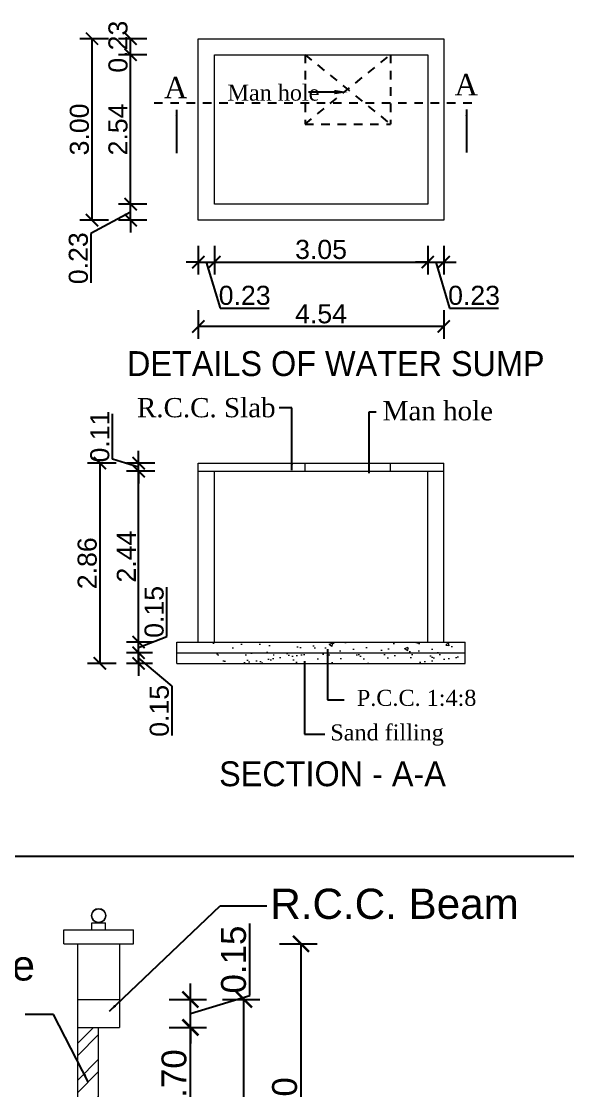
# Model space of a CAD drawing. Header units: metres. Extents: x 8742 to 14639, y -4028 to 1902.
# Drawn here: x 8812.23 to 8819.28, y 1840.55 to 1854.34 of the extents above; entities that cross this region are included whole.
import ezdxf
from ezdxf.enums import TextEntityAlignment as Align

# ---------------------------------------------------------------- set-up
doc = ezdxf.new("R2010")
doc.units = ezdxf.units.M
doc.linetypes.add('DASHED2', pattern=[0.375, 0.25, -0.125])
for name, color, linetype, lineweight in [('DIM', 8, 'Continuous', 25), ('Hatch', 8, 'Continuous', 13), ('others', 4, 'Continuous', 15), ('TEXT', 3, 'Continuous', 25)]:
    doc.layers.add(name, color=color, linetype=linetype, lineweight=lineweight)
doc.styles.add('roomtxt', font='times.ttf', dxfattribs={"height": 8})
doc.styles.add('ss', font='times.ttf')
doc.styles.get("Standard").update_dxf_attribs({"font": 'arial.ttf'})
doc.dimstyles.new('mohan', dxfattribs={"dimscale": 0.03, "dimtxt": 10, "dimasz": 4.5, "dimexe": 4.5, "dimexo": 9, "dimgap": 3, "dimtad": 1, "dimzin": 0, "dimdsep": 46, "dimtxsty": 'Standard', "dimblk": 'ARCHTICK', "dimcen": 0.09, "dimclrd": 8, "dimclre": 9, "dimclrt": 3, "dimadec": 0, "dimazin": 0, "dimtfac": 1, "dimtix": 1, "dimtmove": 2, "dimatfit": 0, "dimfxl": 0, "dimtolj": 1, "dimtzin": 0, "dimlwd": -1, "dimarcsym": 0})

# ---------------------------------------------------------------- blocks, each defined once
blk = doc.blocks.new('_ArchTick')
at = {"color": 0, "linetype": 'ByBlock', "const_width": 0.15}
blk.add_lwpolyline([(-0.5, -0.5), (0.5, 0.5)], dxfattribs=at)
blk = doc.blocks.new('*D235')
at = {"layer": 'Defpoints', "color": 0, "ltscale": 7}
for p in [(1592.063, 548.118), (1593.655, 548.118), (1592.063, 545.613)]:
    blk.add_point(p, dxfattribs=at)
at = {"layer": 'DIM', "color": 8, "linetype": 'Continuous', "lineweight": -2, "ltscale": 7}
for p, q in [((1593.175, 548.118), (1594.015, 548.118)), ((1593.175, 545.613), (1594.015, 545.613))]:
    blk.add_line(p, q, dxfattribs=at)
at = {"layer": 'DIM', "color": 8, "ltscale": 7}
blk.add_line((1593.655, 545.613), (1593.655, 548.118), dxfattribs=at)
at = {"layer": 'DIM', "color": 8, "ltscale": 7, "xscale": 0.36, "yscale": 0.36, "zscale": 0.36}
for p, rotation in [((1593.655, 548.118), 90), ((1593.655, 545.613), 270)]:
    blk.add_blockref('_ArchTick', p, dxfattribs=dict(at, rotation=rotation))
at = {"layer": 'DIM', "color": 7, "ltscale": 7, "insert": (1593.289, 546.866), "char_height": 0.56, "attachment_point": 5, "rotation": 90}
blk.add_mtext('\\A1;0.70', dxfattribs=at)
blk = doc.blocks.new('*D236')
at = {"layer": 'Defpoints', "color": 0, "ltscale": 7}
for p in [(1592.063, 548.745), (1593.655, 548.745), (1592.063, 548.118)]:
    blk.add_point(p, dxfattribs=at)
at = {"layer": 'DIM', "color": 8, "ltscale": 7}
for p, q in [((1594.993, 548.833), (1594.993, 550.452)), ((1593.655, 548.745), (1593.655, 549.105)), ((1593.655, 548.431), (1594.993, 548.833)), ((1593.655, 548.118), (1593.655, 548.745)), ((1593.655, 548.118), (1593.655, 548.745)), ((1593.655, 548.118), (1593.655, 547.758))]:
    blk.add_line(p, q, dxfattribs=at)
at = {"layer": 'DIM', "color": 8, "linetype": 'Continuous', "lineweight": -2, "ltscale": 7}
for p, q in [((1593.175, 548.745), (1594.015, 548.745)), ((1593.175, 548.118), (1594.015, 548.118))]:
    blk.add_line(p, q, dxfattribs=at)
at = {"layer": 'DIM', "color": 8, "ltscale": 7, "xscale": 0.36, "yscale": 0.36, "zscale": 0.36}
for p, rotation in [((1593.655, 548.745), 270), ((1593.655, 548.118), 90)]:
    blk.add_blockref('_ArchTick', p, dxfattribs=dict(at, rotation=rotation))
at = {"layer": 'DIM', "color": 7, "ltscale": 7, "insert": (1594.627, 549.642), "char_height": 0.56, "attachment_point": 5, "rotation": 90}
blk.add_mtext('\\A1;0.15', dxfattribs=at)
blk = doc.blocks.new('*D237')
at = {"layer": 'Defpoints', "color": 0, "ltscale": 7}
for p in [(1592.337, 548.745), (1594.858, 548.745), (1592.337, 542.482)]:
    blk.add_point(p, dxfattribs=at)
at = {"layer": 'DIM', "color": 8, "linetype": 'Continuous', "lineweight": -2, "ltscale": 7}
for p, q in [((1594.378, 548.745), (1595.218, 548.745)), ((1594.378, 542.482), (1595.218, 542.482))]:
    blk.add_line(p, q, dxfattribs=at)
at = {"layer": 'DIM', "color": 8, "ltscale": 7}
blk.add_line((1594.858, 542.482), (1594.858, 548.745), dxfattribs=at)
at = {"layer": 'DIM', "color": 8, "ltscale": 7, "xscale": 0.36, "yscale": 0.36, "zscale": 0.36}
for p, rotation in [((1594.858, 548.745), 90), ((1594.858, 542.482), 270)]:
    blk.add_blockref('_ArchTick', p, dxfattribs=dict(at, rotation=rotation))
at = {"layer": 'DIM', "color": 7, "ltscale": 7, "insert": (1594.493, 545.613), "char_height": 0.56, "attachment_point": 5, "rotation": 90}
blk.add_mtext('\\A1;1.70', dxfattribs=at)
blk = doc.blocks.new('*D238')
at = {"layer": 'Defpoints', "color": 0, "ltscale": 7}
for p in [(1592.376, 549.997), (1592.633, 542.482), (1596.14, 542.482)]:
    blk.add_point(p, dxfattribs=at)
at = {"layer": 'DIM', "color": 8, "linetype": 'Continuous', "lineweight": -2, "ltscale": 7}
for p, q in [((1595.66, 549.997), (1596.5, 549.997)), ((1595.66, 542.482), (1596.5, 542.482))]:
    blk.add_line(p, q, dxfattribs=at)
at = {"layer": 'DIM', "color": 8, "ltscale": 7}
blk.add_line((1596.14, 549.997), (1596.14, 542.482), dxfattribs=at)
at = {"layer": 'DIM', "color": 8, "ltscale": 7, "xscale": 0.36, "yscale": 0.36, "zscale": 0.36}
for p, rotation in [((1596.14, 549.997), 90), ((1596.14, 542.482), 270)]:
    blk.add_blockref('_ArchTick', p, dxfattribs=dict(at, rotation=rotation))
at = {"layer": 'DIM', "color": 7, "ltscale": 7, "insert": (1595.774, 546.239), "char_height": 0.56, "attachment_point": 5, "rotation": 90}
blk.add_mtext('\\A1;2.00', dxfattribs=at)
blk = doc.blocks.new('*D260')
at = {"layer": 'Defpoints', "color": 0, "ltscale": 7}
for p in [(1640.005, 600.858), (1642.462, 600.858), (1641.992, 600.389)]:
    blk.add_point(p, dxfattribs=at)
at = {"layer": 'DIM', "color": 8, "ltscale": 7}
for p, q in [((1640.005, 600.858), (1640.005, 601.218)), ((1640.005, 600.389), (1640.005, 600.858)), ((1640.005, 600.389), (1640.005, 600.858)), ((1640.005, 600.623), (1638.842, 599.995)), ((1640.005, 600.389), (1640.005, 600.029)), ((1638.842, 599.995), (1638.842, 598.553))]:
    blk.add_line(p, q, dxfattribs=at)
at = {"layer": 'DIM', "color": 8, "linetype": 'Continuous', "lineweight": -2, "ltscale": 7}
for p, q in [((1640.485, 600.858), (1639.645, 600.858)), ((1640.485, 600.389), (1639.645, 600.389))]:
    blk.add_line(p, q, dxfattribs=at)
at = {"layer": 'DIM', "color": 8, "ltscale": 7, "xscale": 0.36, "yscale": 0.36, "zscale": 0.36}
for p, rotation in [((1640.005, 600.858), 270), ((1640.005, 600.389), 90)]:
    blk.add_blockref('_ArchTick', p, dxfattribs=dict(at, rotation=rotation))
at = {"layer": 'DIM', "color": 7, "ltscale": 7, "insert": (1638.473, 599.274), "char_height": 0.56, "attachment_point": 5, "rotation": 90}
blk.add_mtext('\\A1;0.23', dxfattribs=at)
blk = doc.blocks.new('*D261')
at = {"layer": 'Defpoints', "color": 0, "ltscale": 7}
for p in [(1640.005, 605.242), (1642.462, 605.242), (1642.462, 600.858)]:
    blk.add_point(p, dxfattribs=at)
at = {"layer": 'DIM', "color": 8, "linetype": 'Continuous', "lineweight": -2, "ltscale": 7}
for p, q in [((1640.485, 605.242), (1639.645, 605.242)), ((1640.485, 600.858), (1639.645, 600.858))]:
    blk.add_line(p, q, dxfattribs=at)
at = {"layer": 'DIM', "color": 8, "ltscale": 7}
blk.add_line((1640.005, 600.858), (1640.005, 605.242), dxfattribs=at)
at = {"layer": 'DIM', "color": 8, "ltscale": 7, "xscale": 0.36, "yscale": 0.36, "zscale": 0.36}
for p, rotation in [((1640.005, 605.242), 90), ((1640.005, 600.858), 270)]:
    blk.add_blockref('_ArchTick', p, dxfattribs=dict(at, rotation=rotation))
at = {"layer": 'DIM', "color": 7, "ltscale": 7, "insert": (1639.637, 603.05), "char_height": 0.56, "attachment_point": 5, "rotation": 90}
blk.add_mtext('\\A1;2.54', dxfattribs=at)
blk = doc.blocks.new('*D262')
at = {"layer": 'Defpoints', "color": 0, "ltscale": 7}
for p in [(1640.005, 605.712), (1642.462, 605.712), (1642.462, 605.242)]:
    blk.add_point(p, dxfattribs=at)
at = {"layer": 'DIM', "color": 8, "linetype": 'Continuous', "lineweight": -2, "ltscale": 7}
for p, q in [((1640.485, 605.712), (1639.645, 605.712)), ((1640.485, 605.242), (1639.645, 605.242))]:
    blk.add_line(p, q, dxfattribs=at)
at = {"layer": 'DIM', "color": 8, "ltscale": 7}
blk.add_line((1640.005, 605.242), (1640.005, 605.712), dxfattribs=at)
at = {"layer": 'DIM', "color": 8, "ltscale": 7, "xscale": 0.36, "yscale": 0.36, "zscale": 0.36}
for p, rotation in [((1640.005, 605.712), 90), ((1640.005, 605.242), 270)]:
    blk.add_blockref('_ArchTick', p, dxfattribs=dict(at, rotation=rotation))
at = {"layer": 'DIM', "color": 7, "ltscale": 7, "insert": (1639.637, 605.477), "char_height": 0.56, "attachment_point": 5, "rotation": 90}
blk.add_mtext('\\A1;0.23', dxfattribs=at)
blk = doc.blocks.new('*D263')
at = {"layer": 'Defpoints', "color": 0, "ltscale": 7}
for p in [(1638.872, 605.712), (1641.992, 605.712), (1641.992, 600.389)]:
    blk.add_point(p, dxfattribs=at)
at = {"layer": 'DIM', "color": 8, "linetype": 'Continuous', "lineweight": -2, "ltscale": 7}
for p, q in [((1639.352, 605.712), (1638.512, 605.712)), ((1639.352, 600.389), (1638.512, 600.389))]:
    blk.add_line(p, q, dxfattribs=at)
at = {"layer": 'DIM', "color": 8, "ltscale": 7}
blk.add_line((1638.872, 600.389), (1638.872, 605.712), dxfattribs=at)
at = {"layer": 'DIM', "color": 8, "ltscale": 7, "xscale": 0.36, "yscale": 0.36, "zscale": 0.36}
for p, rotation in [((1638.872, 605.712), 90), ((1638.872, 600.389), 270)]:
    blk.add_blockref('_ArchTick', p, dxfattribs=dict(at, rotation=rotation))
at = {"layer": 'DIM', "color": 7, "ltscale": 7, "insert": (1638.503, 603.05), "char_height": 0.56, "attachment_point": 5, "rotation": 90}
blk.add_mtext('\\A1;3.00', dxfattribs=at)
blk = doc.blocks.new('*D264')
at = {"layer": 'Defpoints', "color": 0, "ltscale": 7}
for p in [(1642.462, 600.858), (1641.992, 600.389), (1642.462, 599.161)]:
    blk.add_point(p, dxfattribs=at)
at = {"layer": 'DIM', "color": 8, "linetype": 'Continuous', "lineweight": -2, "ltscale": 7}
for p, q in [((1641.992, 599.641), (1641.992, 598.801)), ((1642.462, 599.641), (1642.462, 598.801))]:
    blk.add_line(p, q, dxfattribs=at)
at = {"layer": 'DIM', "color": 8, "ltscale": 7}
for p, q in [((1641.992, 599.161), (1641.632, 599.161)), ((1641.992, 599.161), (1642.462, 599.161)), ((1641.992, 599.161), (1642.462, 599.161)), ((1642.227, 599.161), (1642.631, 597.814)), ((1642.462, 599.161), (1642.822, 599.161)), ((1642.631, 597.814), (1644.073, 597.814))]:
    blk.add_line(p, q, dxfattribs=at)
at = {"layer": 'DIM', "color": 8, "ltscale": 7, "xscale": 0.36, "yscale": 0.36, "zscale": 0.36}
blk.add_blockref('_ArchTick', (1641.992, 599.161), dxfattribs=at)
at = {"layer": 'DIM', "color": 8, "ltscale": 7, "xscale": 0.36, "yscale": 0.36, "zscale": 0.36, "rotation": 180}
blk.add_blockref('_ArchTick', (1642.462, 599.161), dxfattribs=at)
at = {"layer": 'DIM', "color": 7, "ltscale": 7, "insert": (1643.352, 598.183), "char_height": 0.56, "attachment_point": 5}
blk.add_mtext('\\A1;0.23', dxfattribs=at)
blk = doc.blocks.new('*D265')
at = {"layer": 'Defpoints', "color": 0, "ltscale": 7}
for p in [(1642.462, 600.858), (1648.725, 600.858), (1648.725, 599.161)]:
    blk.add_point(p, dxfattribs=at)
at = {"layer": 'DIM', "color": 8, "linetype": 'Continuous', "lineweight": -2, "ltscale": 7}
for p, q in [((1642.462, 599.641), (1642.462, 598.801)), ((1648.725, 599.641), (1648.725, 598.801))]:
    blk.add_line(p, q, dxfattribs=at)
at = {"layer": 'DIM', "color": 8, "ltscale": 7}
blk.add_line((1642.462, 599.161), (1648.725, 599.161), dxfattribs=at)
at = {"layer": 'DIM', "color": 8, "ltscale": 7, "xscale": 0.36, "yscale": 0.36, "zscale": 0.36, "rotation": 180}
blk.add_blockref('_ArchTick', (1642.462, 599.161), dxfattribs=at)
at = {"layer": 'DIM', "color": 8, "ltscale": 7, "xscale": 0.36, "yscale": 0.36, "zscale": 0.36}
blk.add_blockref('_ArchTick', (1648.725, 599.161), dxfattribs=at)
at = {"layer": 'DIM', "color": 7, "ltscale": 7, "insert": (1645.594, 599.529), "char_height": 0.56, "attachment_point": 5}
blk.add_mtext('\\A1;3.05', dxfattribs=at)
blk = doc.blocks.new('*D266')
at = {"layer": 'Defpoints', "color": 0, "ltscale": 7}
for p in [(1648.725, 600.858), (1649.195, 600.389), (1649.195, 599.161)]:
    blk.add_point(p, dxfattribs=at)
at = {"layer": 'DIM', "color": 8, "linetype": 'Continuous', "lineweight": -2, "ltscale": 7}
for p, q in [((1648.725, 599.641), (1648.725, 598.801)), ((1649.195, 599.641), (1649.195, 598.801))]:
    blk.add_line(p, q, dxfattribs=at)
at = {"layer": 'DIM', "color": 8, "ltscale": 7}
for p, q in [((1648.725, 599.161), (1648.365, 599.161)), ((1648.725, 599.161), (1649.195, 599.161)), ((1648.725, 599.161), (1649.195, 599.161)), ((1648.96, 599.161), (1649.364, 597.814)), ((1649.195, 599.161), (1649.555, 599.161)), ((1649.364, 597.814), (1650.806, 597.814))]:
    blk.add_line(p, q, dxfattribs=at)
at = {"layer": 'DIM', "color": 8, "ltscale": 7, "xscale": 0.36, "yscale": 0.36, "zscale": 0.36}
blk.add_blockref('_ArchTick', (1648.725, 599.161), dxfattribs=at)
at = {"layer": 'DIM', "color": 8, "ltscale": 7, "xscale": 0.36, "yscale": 0.36, "zscale": 0.36, "rotation": 180}
blk.add_blockref('_ArchTick', (1649.195, 599.161), dxfattribs=at)
at = {"layer": 'DIM', "color": 7, "ltscale": 7, "insert": (1650.085, 598.183), "char_height": 0.56, "attachment_point": 5}
blk.add_mtext('\\A1;0.23', dxfattribs=at)
blk = doc.blocks.new('*D267')
at = {"layer": 'Defpoints', "color": 0, "ltscale": 7}
for p in [(1641.992, 599.281), (1649.195, 599.281), (1641.992, 597.274)]:
    blk.add_point(p, dxfattribs=at)
at = {"layer": 'DIM', "color": 8, "linetype": 'Continuous', "lineweight": -2, "ltscale": 7}
for p, q in [((1641.992, 597.754), (1641.992, 596.914)), ((1649.195, 597.754), (1649.195, 596.914))]:
    blk.add_line(p, q, dxfattribs=at)
at = {"layer": 'DIM', "color": 8, "ltscale": 7}
blk.add_line((1649.195, 597.274), (1641.992, 597.274), dxfattribs=at)
at = {"layer": 'DIM', "color": 8, "ltscale": 7, "xscale": 0.36, "yscale": 0.36, "zscale": 0.36, "rotation": 180}
blk.add_blockref('_ArchTick', (1641.992, 597.274), dxfattribs=at)
at = {"layer": 'DIM', "color": 8, "ltscale": 7, "xscale": 0.36, "yscale": 0.36, "zscale": 0.36}
blk.add_blockref('_ArchTick', (1649.195, 597.274), dxfattribs=at)
at = {"layer": 'DIM', "color": 7, "ltscale": 7, "insert": (1645.594, 597.643), "char_height": 0.56, "attachment_point": 5}
blk.add_mtext('\\A1;4.54', dxfattribs=at)
blk = doc.blocks.new('*D268')
at = {"layer": 'Defpoints', "color": 0, "ltscale": 7}
for p in [(1640.24, 587.709), (1641.366, 587.709), (1641.366, 587.395)]:
    blk.add_point(p, dxfattribs=at)
at = {"layer": 'DIM', "color": 8, "ltscale": 7}
for p, q in [((1640.24, 587.709), (1640.24, 588.069)), ((1640.24, 587.395), (1640.24, 587.709)), ((1640.24, 587.395), (1640.24, 587.709)), ((1640.24, 587.552), (1641.218, 586.728)), ((1640.24, 587.395), (1640.24, 587.035)), ((1641.218, 586.728), (1641.218, 585.281))]:
    blk.add_line(p, q, dxfattribs=at)
at = {"layer": 'DIM', "color": 8, "linetype": 'Continuous', "lineweight": -2, "ltscale": 7}
for p, q in [((1640.646, 587.709), (1639.88, 587.709)), ((1640.646, 587.395), (1639.88, 587.395))]:
    blk.add_line(p, q, dxfattribs=at)
at = {"layer": 'DIM', "color": 8, "ltscale": 7, "xscale": 0.36, "yscale": 0.36, "zscale": 0.36}
for p, rotation in [((1640.24, 587.709), 270), ((1640.24, 587.395), 90)]:
    blk.add_blockref('_ArchTick', p, dxfattribs=dict(at, rotation=rotation))
at = {"layer": 'DIM', "color": 7, "ltscale": 7, "insert": (1640.849, 586.004), "char_height": 0.56, "attachment_point": 5, "rotation": 90}
blk.add_mtext('\\A1;0.15', dxfattribs=at)
blk = doc.blocks.new('*D269')
at = {"layer": 'Defpoints', "color": 0, "ltscale": 7}
for p in [(1640.24, 588.022), (1641.366, 588.022), (1641.366, 587.709)]:
    blk.add_point(p, dxfattribs=at)
at = {"layer": 'DIM', "color": 8, "ltscale": 7}
for p, q in [((1641.066, 588.182), (1641.066, 589.628)), ((1640.24, 588.022), (1640.24, 588.382)), ((1640.24, 587.865), (1641.066, 588.182)), ((1640.24, 587.709), (1640.24, 588.022)), ((1640.24, 587.709), (1640.24, 588.022)), ((1640.24, 587.709), (1640.24, 587.349))]:
    blk.add_line(p, q, dxfattribs=at)
at = {"layer": 'DIM', "color": 8, "linetype": 'Continuous', "lineweight": -2, "ltscale": 7}
for p, q in [((1640.646, 588.022), (1639.88, 588.022)), ((1640.646, 587.709), (1639.88, 587.709))]:
    blk.add_line(p, q, dxfattribs=at)
at = {"layer": 'DIM', "color": 8, "ltscale": 7, "xscale": 0.36, "yscale": 0.36, "zscale": 0.36}
for p, rotation in [((1640.24, 588.022), 270), ((1640.24, 587.709), 90)]:
    blk.add_blockref('_ArchTick', p, dxfattribs=dict(at, rotation=rotation))
at = {"layer": 'DIM', "color": 7, "ltscale": 7, "insert": (1640.697, 588.905), "char_height": 0.56, "attachment_point": 5, "rotation": 90}
blk.add_mtext('\\A1;0.15', dxfattribs=at)
blk = doc.blocks.new('*D270')
at = {"layer": 'Defpoints', "color": 0, "ltscale": 7}
for p in [(1640.24, 593.032), (1641.992, 593.032), (1641.366, 588.022)]:
    blk.add_point(p, dxfattribs=at)
at = {"layer": 'DIM', "color": 8, "linetype": 'Continuous', "lineweight": -2, "ltscale": 7}
for p, q in [((1640.72, 593.032), (1639.88, 593.032)), ((1640.646, 588.022), (1639.88, 588.022))]:
    blk.add_line(p, q, dxfattribs=at)
at = {"layer": 'DIM', "color": 8, "ltscale": 7}
blk.add_line((1640.24, 588.022), (1640.24, 593.032), dxfattribs=at)
at = {"layer": 'DIM', "color": 8, "ltscale": 7, "xscale": 0.36, "yscale": 0.36, "zscale": 0.36}
for p, rotation in [((1640.24, 593.032), 90), ((1640.24, 588.022), 270)]:
    blk.add_blockref('_ArchTick', p, dxfattribs=dict(at, rotation=rotation))
at = {"layer": 'DIM', "color": 7, "ltscale": 7, "insert": (1639.88, 590.527), "char_height": 0.56, "attachment_point": 5, "rotation": 90}
blk.add_mtext('\\A1;2.44', dxfattribs=at)
blk = doc.blocks.new('*D271')
at = {"layer": 'Defpoints', "color": 0, "ltscale": 7}
for p in [(1640.24, 593.267), (1641.992, 593.267), (1641.992, 593.032)]:
    blk.add_point(p, dxfattribs=at)
at = {"layer": 'DIM', "color": 8, "ltscale": 7}
for p, q in [((1639.472, 593.38), (1639.472, 594.711)), ((1640.24, 593.267), (1640.24, 593.627)), ((1640.24, 593.149), (1639.472, 593.38)), ((1640.24, 593.032), (1640.24, 593.267)), ((1640.24, 593.032), (1640.24, 593.267)), ((1640.24, 593.032), (1640.24, 592.672))]:
    blk.add_line(p, q, dxfattribs=at)
at = {"layer": 'DIM', "color": 8, "linetype": 'Continuous', "lineweight": -2, "ltscale": 7}
for p, q in [((1640.72, 593.267), (1639.88, 593.267)), ((1640.72, 593.032), (1639.88, 593.032))]:
    blk.add_line(p, q, dxfattribs=at)
at = {"layer": 'DIM', "color": 8, "ltscale": 7, "xscale": 0.36, "yscale": 0.36, "zscale": 0.36}
for p, rotation in [((1640.24, 593.267), 270), ((1640.24, 593.032), 90)]:
    blk.add_blockref('_ArchTick', p, dxfattribs=dict(at, rotation=rotation))
at = {"layer": 'DIM', "color": 7, "ltscale": 7, "insert": (1639.103, 594.046), "char_height": 0.56, "attachment_point": 5, "rotation": 90}
blk.add_mtext('\\A1;0.11', dxfattribs=at)
blk = doc.blocks.new('*D272')
at = {"layer": 'Defpoints', "color": 0, "ltscale": 7}
for p in [(1641.992, 593.267), (1639.102, 587.395), (1641.992, 587.395)]:
    blk.add_point(p, dxfattribs=at)
at = {"layer": 'DIM', "color": 8, "linetype": 'Continuous', "lineweight": -2, "ltscale": 7}
for p, q in [((1639.582, 593.267), (1638.742, 593.267)), ((1639.582, 587.395), (1638.742, 587.395))]:
    blk.add_line(p, q, dxfattribs=at)
at = {"layer": 'DIM', "color": 8, "ltscale": 7}
blk.add_line((1639.102, 593.267), (1639.102, 587.395), dxfattribs=at)
at = {"layer": 'DIM', "color": 8, "ltscale": 7, "xscale": 0.36, "yscale": 0.36, "zscale": 0.36}
for p, rotation in [((1639.102, 593.267), 90), ((1639.102, 587.395), 270)]:
    blk.add_blockref('_ArchTick', p, dxfattribs=dict(at, rotation=rotation))
at = {"layer": 'DIM', "color": 7, "ltscale": 7, "insert": (1638.733, 590.331), "char_height": 0.56, "attachment_point": 5, "rotation": 90}
blk.add_mtext('\\A1;2.86', dxfattribs=at)
blk = doc.blocks.new('vcvc')
at = {"layer": 'Hatch', "ltscale": 7}
h = blk.add_hatch(dxfattribs=at)
h.set_pattern_fill('ANSI32', color=8, scale=1.565736, style=0)
h.set_pattern_definition([(45, (40.3273, 1497.15877), (-0.41517844, 0.41517844), []), (45, (40.6041, 1497.15877), (-0.41517844, 0.41517844), [])])
h.paths.add_polyline_path([(1591.124, 542.482), (1592.063, 542.482), (1592.063, 545.613), (1591.124, 545.613)])
h.paths.add_polyline_path([(1591.593, 548.118), (1591.124, 548.118), (1591.124, 545.613), (1591.593, 545.613)])
at = {"layer": 'others', "ltscale": 7}
for p, q in [((1591.437, 550.467), (1591.75, 550.467)), ((1591.437, 550.31), (1591.437, 550.467)), ((1591.75, 550.31), (1591.75, 550.467)), ((1590.81, 550.31), (1592.376, 550.31)), ((1590.81, 549.997), (1590.81, 550.31)), ((1592.376, 549.997), (1592.376, 550.31)), ((1590.81, 549.997), (1592.376, 549.997)), ((1591.124, 542.482), (1591.124, 549.997)), ((1592.063, 549.997), (1592.063, 548.118)), ((1591.124, 548.745), (1592.063, 548.745)), ((1591.124, 548.118), (1592.063, 548.118)), ((1591.593, 545.613), (1591.593, 548.118))]:
    blk.add_line(p, q, dxfattribs=at)
for radius in [0.162, 0.152]:
    blk.add_circle((1591.593, 550.629), radius, dxfattribs=at)
at = {"layer": 'TEXT', "ltscale": 7}
blk.add_text('R.C.C. Beam', height=0.67849, dxfattribs=at).set_placement((1598.242, 550.894), align=Align.MIDDLE)
blk.add_text('Rain Water Pipe', height=0.67849, dxfattribs=at).set_placement((1583.264, 549.171))
at = {"layer": 'DIM', "ltscale": 7}
for base, p1, p2, text, picture, middle in [((1593.655, 548.745), (1592.063, 548.118), (1592.063, 548.745), '0.15', '*D236', (1594.627, 548.913)), ((1594.858, 548.745), (1592.337, 542.482), (1592.337, 548.745), '1.70', '*D237', (1594.493, 545.613)), ((1593.655, 548.118), (1592.063, 545.613), (1592.063, 548.118), '0.70', '*D235', (1593.289, 546.866))]:
    dim = blk.add_linear_dim(base=base, p1=p1, p2=p2, angle=90, text=text, dimstyle='mohan', override={"dimscale": 0.08, "dimtxt": 7, "dimgap": 1, "dimtad": 1, "dimdec": 2, "dimzin": 3, "dimlunit": 2, "dimtdec": 2, "dimtix": 0, "dimtofl": 1, "dimtmove": 1}, dxfattribs=at)
    dim.commit()
    dim.dimension.update_dxf_attribs({"geometry": picture, "text_midpoint": middle})
dim = blk.add_linear_dim(base=(1596.14, 542.482), p1=(1592.376, 549.997), p2=(1592.633, 542.482), angle=90, text='2.00', dimstyle='mohan', override={"dimscale": 0.08, "dimtxt": 7, "dimgap": 1, "dimtad": 1, "dimdec": 2, "dimzin": 3, "dimlunit": 2, "dimtdec": 2, "dimtix": 0, "dimtofl": 1, "dimtmove": 1}, dxfattribs=at)
dim.commit()
dim.dimension.update_dxf_attribs({"geometry": '*D238', "text_midpoint": (1596.14, 546.239), "dimtype": 128})
at = {"layer": 'TEXT'}
for points in [[(1591.834, 548.481), (1594.32, 550.85), (1595.372, 550.85)], [(1591.356, 546.898), (1590.578, 548.408), (1589.944, 548.408)]]:
    blk.add_leader(points, dimstyle='mohan', override={"dimscale": 0.04, "dimtxt": 7, "dimgap": 1, "dimtad": 1, "dimdec": 2, "dimzin": 3, "dimlunit": 2, "dimtdec": 2, "dimtix": 0, "dimtofl": 1, "dimtmove": 1}, dxfattribs=at)
blk = doc.blocks.new('dgvcvb')
at = {"layer": 'Hatch'}
h = blk.add_hatch(dxfattribs=at)
h.set_pattern_fill('AR-CONC', color=8, scale=0.154127, style=0)
h.set_pattern_definition([(50, (863.0167, 688.874), (1.1054926, -0.0967181), [0.1155953, -1.2715488]), (355, (863.0167, 688.874), (-0.2138535, 1.1593322), [0.0924763, -1.017239]), (100.4514, (863.1089, 688.8659), (0.8916399, 1.0626134), [0.098241, -1.0806502]), (46.1842, (863.0167, 689.1822), (1.644908, -0.2551097), [0.173393, -1.9073233]), (96.6356, (863.1538, 689.161), (1.4405688, 1.50138), [0.1473614, -1.620975]), (351.1842, (863.0167, 689.1822), (1.4405677, 1.501381), [0.1387144, -1.5258586]), (21, (863.1709, 689.1052), (0.9199957, -0.620545), [0.1155953, -1.2715488]), (326, (863.1709, 689.1052), (0.375015, 1.117653), [0.0924763, -1.017239]), (71.4514, (863.2475, 689.0535), (1.295011, 0.497107), [0.098241, -1.0806502]), (37.5, (863.01674, 688.87397), (0.01874164, 0.51307975), [0, -1.0049089, 0, -1.0326518, 0, -1.02109226]), (7.5, (863.01674, 688.87397), (0.40546154, 0.60789546), [0, -0.58876565, 0, -0.98178984, 0, -0.389171]), (327.5, (862.67303, 688.87397), (0.82276522, -0.03476318), [0, -0.38531783, 0, -1.20219164, 0, -1.59521583]), (317.5, (862.5189, 688.874), (0.8988481, 0.15428894), [0, -0.5009132, 0, -0.79837855, 0, -1.1328344])])
h.paths.add_polyline_path([(1642.306, 588.022), (1642.306, 587.709), (1649.821, 587.709), (1649.821, 588.022)])
h = blk.add_hatch(dxfattribs=at)
h.set_pattern_fill('AR-SAND', color=8, scale=0.260956, style=0)
h.set_pattern_definition([(37.5, (865.5219, 689.50027), (-0.0164385, 0.5028162), [0, -0.3966531, 0, -0.44362519, 0, -0.42405349]), (7.5, (865.5219, 689.50027), (0.46183384, 0.7364559), [0, -0.21398391, 0, -0.35750971, 0, -0.1370019]), (327.5, (865.20094, 689.50027), (0.81265398, 0.00147676), [0, -0.130478, 0, -0.46972079, 0, -0.61324658]), (317.5, (865.20094, 689.5003), (0.78446675, 0.2290347), [0, -0.065239, 0, -0.30792807, 0, -0.3522906])])
h.paths.add_polyline_path([(1649.821, 587.709), (1642.306, 587.709), (1642.306, 587.395), (1649.821, 587.395)])
at = {"color": 8, "linetype": 'ByBlock'}
blk.add_line((1645.985, 604.146), (1645.223, 604.146), dxfattribs=at)
blk.add_solid([(1645.985, 604.212), (1645.985, 604.081), (1646.376, 604.146)], dxfattribs=at)
at = {"layer": 'DIM', "linetype": 'DASHED2'}
for p, q in [((1645.124, 605.242), (1645.124, 603.207)), ((1645.124, 605.242), (1647.629, 603.207)), ((1645.124, 603.207), (1647.629, 605.242)), ((1647.629, 605.242), (1647.629, 603.207)), ((1640.694, 603.83), (1650.217, 603.83)), ((1645.124, 603.207), (1647.629, 603.207))]:
    blk.add_line(p, q, dxfattribs=at)
at = {"layer": 'others', "linetype": 'Continuous'}
for p, q in [((1641.992, 600.389), (1641.992, 605.712)), ((1641.992, 605.712), (1649.195, 605.712)), ((1649.195, 605.712), (1649.195, 600.389)), ((1642.462, 600.858), (1642.462, 605.242)), ((1642.462, 605.242), (1648.725, 605.242)), ((1648.725, 605.242), (1648.725, 600.858)), ((1648.725, 600.858), (1642.462, 600.858)), ((1649.195, 600.389), (1641.992, 600.389))]:
    blk.add_line(p, q, dxfattribs=at)
at = {"layer": 'others'}
for p, q in [((1641.992, 593.267), (1645.124, 593.267)), ((1641.992, 588.022), (1641.992, 593.267)), ((1645.124, 593.267), (1647.629, 593.267)), ((1645.124, 593.032), (1645.124, 593.267)), ((1647.629, 593.267), (1649.195, 593.267)), ((1647.629, 593.032), (1647.629, 593.267)), ((1649.195, 588.022), (1649.195, 593.267)), ((1641.992, 593.032), (1645.124, 593.032)), ((1642.462, 588.022), (1642.462, 593.032)), ((1645.124, 593.032), (1647.629, 593.032)), ((1647.629, 593.032), (1649.195, 593.032)), ((1648.725, 588.022), (1648.725, 593.032)), ((1641.366, 588.022), (1649.821, 588.022)), ((1641.366, 587.395), (1641.366, 588.022)), ((1649.821, 587.395), (1649.821, 588.022)), ((1641.366, 587.709), (1649.821, 587.709)), ((1641.366, 587.395), (1649.821, 587.395))]:
    blk.add_line(p, q, dxfattribs=at)
at = {"layer": 'TEXT'}
for s, height, style, p in [('A', 0.626, 'roomtxt', (1640.987, 603.967)), ('A', 0.626, 'roomtxt', (1649.514, 604.05)), ('Man hole', 0.4697, 'ss', (1642.847, 603.895)), ('R.C.C. Slab', 0.56366, 'ss', (1640.191, 594.612)), ('Man hole', 0.5637, 'ss', (1647.402, 594.52)), ('P.C.C. 1:4:8', 0.46972, 'ss', (1646.644, 586.15)), ('Sand filling', 0.46972, 'ss', (1645.866, 585.136))]:
    blk.add_text(s, height=height, dxfattribs=dict(at, style=style)).set_placement(p)
at = {"layer": 'TEXT', "width": 0.933333}
for s, p in [('DETAILS OF WATER SUMP', (1639.899, 595.821)), ('SECTION - A-A', (1642.602, 583.794))]:
    blk.add_text(s, height=0.72926, dxfattribs=at).set_placement(p)
at = {"layer": 'DIM', "ltscale": 7}
for base, p1, p2, text, picture, middle in [((1640.005, 605.712), (1642.462, 605.242), (1642.462, 605.712), '0.23', '*D262', (1640.005, 605.477)), ((1640.005, 600.858), (1641.992, 600.389), (1642.462, 600.858), '0.23', '*D260', (1638.842, 599.915)), ((1640.24, 588.022), (1641.366, 587.709), (1641.366, 588.022), '0.15', '*D269', (1641.066, 588.262)), ((1640.24, 587.709), (1641.366, 587.395), (1641.366, 587.709), '0.15', '*D268', (1641.218, 586.648))]:
    dim = blk.add_linear_dim(base=base, p1=p1, p2=p2, angle=90, text=text, dimstyle='mohan', override={"dimscale": 0.08, "dimtxt": 7, "dimgap": 1, "dimtad": 1, "dimdec": 2, "dimzin": 3, "dimlunit": 2, "dimtdec": 2, "dimtix": 0, "dimtofl": 1, "dimtmove": 1}, dxfattribs=at)
    dim.commit()
    dim.dimension.update_dxf_attribs({"geometry": picture, "text_midpoint": middle, "dimtype": 128})
for base, p1, p2, text, picture, middle in [((1638.872, 605.712), (1641.992, 600.389), (1641.992, 605.712), '3.00', '*D263', (1638.503, 603.05)), ((1640.005, 605.242), (1642.462, 600.858), (1642.462, 605.242), '2.54', '*D261', (1639.637, 603.05)), ((1640.24, 593.267), (1641.992, 593.032), (1641.992, 593.267), '0.11', '*D271', (1639.103, 593.46)), ((1639.102, 587.395), (1641.992, 593.267), (1641.992, 587.395), '2.86', '*D272', (1638.733, 590.331)), ((1640.24, 593.032), (1641.366, 588.022), (1641.992, 593.032), '2.44', '*D270', (1639.88, 590.527))]:
    dim = blk.add_linear_dim(base=base, p1=p1, p2=p2, angle=90, text=text, dimstyle='mohan', override={"dimscale": 0.08, "dimtxt": 7, "dimgap": 1, "dimtad": 1, "dimdec": 2, "dimzin": 3, "dimlunit": 2, "dimtdec": 2, "dimtix": 0, "dimtofl": 1, "dimtmove": 1}, dxfattribs=at)
    dim.commit()
    dim.dimension.update_dxf_attribs({"geometry": picture, "text_midpoint": middle})
for base, p1, p2, text, picture, middle in [((1642.462, 599.161), (1641.992, 600.389), (1642.462, 600.858), '0.23', '*D264', (1642.711, 598.183)), ((1648.725, 599.161), (1642.462, 600.858), (1648.725, 600.858), '3.05', '*D265', (1645.594, 599.529)), ((1649.195, 599.161), (1648.725, 600.858), (1649.195, 600.389), '0.23', '*D266', (1649.444, 598.183)), ((1641.992, 597.274), (1649.195, 599.281), (1641.992, 599.281), '4.54', '*D267', (1645.594, 597.643))]:
    dim = blk.add_linear_dim(base=base, p1=p1, p2=p2, text=text, dimstyle='mohan', override={"dimscale": 0.08, "dimtxt": 7, "dimgap": 1, "dimtad": 1, "dimdec": 2, "dimzin": 3, "dimlunit": 2, "dimtdec": 2, "dimtix": 0, "dimtofl": 1, "dimtmove": 1}, dxfattribs=at)
    dim.commit()
    dim.dimension.update_dxf_attribs({"geometry": picture, "text_midpoint": middle})
at = {"layer": 'TEXT'}
for points in [[(1641.349, 603.621), (1641.349, 602.359)], [(1649.86, 603.637), (1649.86, 602.375)], [(1644.739, 593.058), (1644.739, 594.891), (1644.368, 594.891)], [(1647.003, 592.975), (1647.003, 594.769), (1647.21, 594.769)], [(1645.782, 587.81), (1645.782, 586.324), (1646.275, 586.324)], [(1645.109, 587.459), (1645.109, 585.323), (1645.703, 585.323)]]:
    blk.add_leader(points, dimstyle='mohan', override={"dimscale": 0.04, "dimtxt": 7, "dimgap": 1, "dimtad": 1, "dimdec": 2, "dimzin": 3, "dimlunit": 2, "dimtdec": 2, "dimtix": 0, "dimtofl": 1, "dimtmove": 1}, dxfattribs=at)

msp = doc.modelspace()

# ---------------------------------------------------------------- linework, layer by layer
at = {"color": 8}
msp.add_line((8803.596, 1843.574), (8819.868, 1843.575), dxfattribs=at)

# ---------------------------------------------------------------- block references
at = {"color": 10}
for name, p, xscale, yscale, zscale in [('dgvcvb', (8092.622, 1587.815), 0.4396461991612988, 0.4396461991612988, 0.4396461991612988), ('vcvc', (7899.289, 1526.622), 0.5742312426191165, 0.5742312426191165, 0.5742312426191165)]:
    msp.add_blockref(name, p, dxfattribs=dict(at, xscale=xscale, yscale=yscale, zscale=zscale))

doc.saveas('drawing.dxf')
